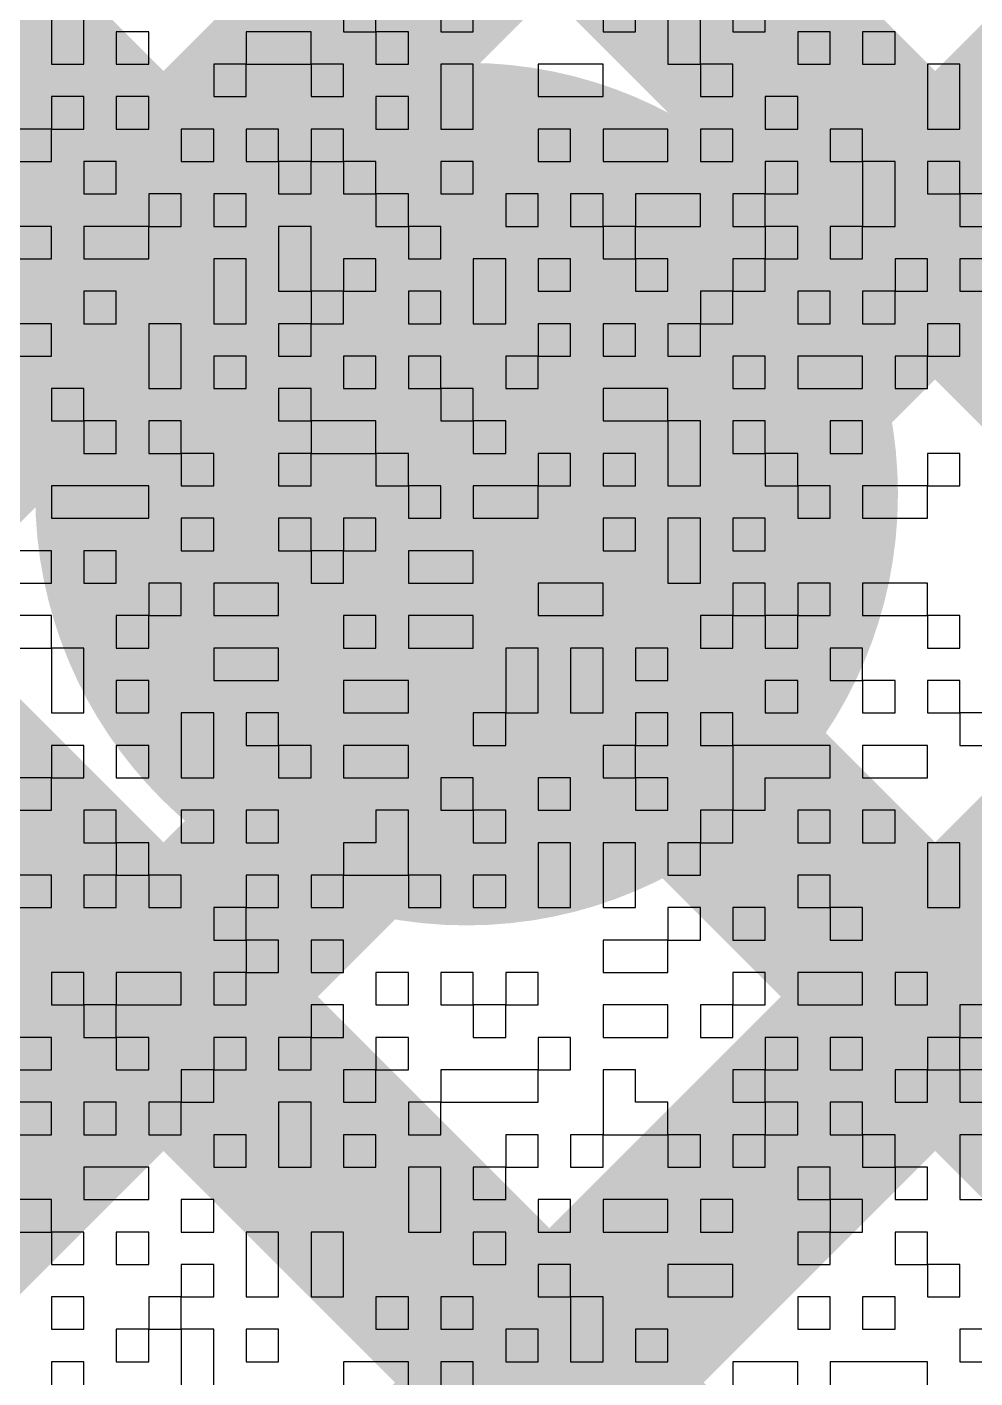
# Model space of a CAD drawing. Header units: millimetres. Extents: x -0.24 to 2.5, y 0 to 2.55.
# Drawn here: x 1.04778 to 1.08252, y 0.22137 to 0.2709 of the extents above; entities that cross this region are included whole.
import ezdxf

# ---------------------------------------------------------------- set-up
doc = ezdxf.new("R2010")
doc.units = ezdxf.units.MM
doc.header["$MEASUREMENT"] = 0
for name, color, linetype in [('BottomLayer', 5, 'Continuous'), ('BottomSolder', 6, 'Continuous'), ('TopLayer', 1, 'Continuous'), ('TopOverlay', 2, 'Continuous'), ('TopSolder', 216, 'Continuous'), ('ViaHoleLayer', 16, 'Continuous')]:
    doc.layers.add(name, color=color, linetype=linetype)

msp = doc.modelspace()

# ---------------------------------------------------------------- hatches: boundary and pattern name
at = {"layer": 'BottomLayer'}
for points in [[(0.829172, 0.50987), (0.834828, 0.515527), (1.162449, 0.187906), (1.156792, 0.182249)], [(0.829172, 0.481586), (0.834828, 0.487243), (1.239242, 0.082829), (1.233586, 0.077172)], [(0.829172, 0.453301), (0.834828, 0.458958), (1.210958, 0.082829), (1.205301, 0.077172)], [(0.871972, 0.077172), (0.866316, 0.082829), (1.150824, 0.367337), (1.156481, 0.36168)], [(0.900257, 0.077172), (0.8946, 0.082829), (1.154172, 0.3424), (1.159828, 0.336743)], [(0.928541, 0.077172), (0.922884, 0.082829), (1.154172, 0.314116), (1.159828, 0.308459)]]:
    msp.add_hatch(color=5, dxfattribs=at).paths.add_polyline_path(points)
h = msp.add_hatch(color=5, dxfattribs=at)
edge = h.paths.add_edge_path()
edge.add_arc((1.063889, 0.253777), 0.011811, 0, 360)
at = {"layer": 'BottomSolder'}
h = msp.add_hatch(color=6, dxfattribs=at)
edge = h.paths.add_edge_path()
edge.add_arc((1.063889, 0.253777), 0.015811, 0, 360)
at = {"layer": 'TopLayer'}
for points in [[(0.892214, 0.097413), (0.886557, 0.10307), (1.383402, 0.599915), (1.389059, 0.594258)], [(0.912257, 0.089172), (0.9066, 0.094829), (1.411686, 0.599915), (1.417343, 0.594258)], [(0.949541, 0.098172), (0.943884, 0.103828), (1.439884, 0.599828), (1.445541, 0.594172)], [(0.96687, 0.372172), (0.972527, 0.377828), (1.246527, 0.103828), (1.24087, 0.098172)], [(0.940346, 0.370411), (0.946003, 0.376068), (1.218243, 0.103828), (1.212586, 0.098172)], [(0.92704, 0.355433), (0.932697, 0.36109), (1.189958, 0.103828), (1.184301, 0.098172)]]:
    msp.add_hatch(color=1, dxfattribs=at).paths.add_polyline_path(points)
h = msp.add_hatch(color=1, dxfattribs=at)
edge = h.paths.add_edge_path()
edge.add_arc((1.063889, 0.253777), 0.011811, 0, 360)
at = {"layer": 'TopSolder'}
h = msp.add_hatch(color=216, dxfattribs=at)
edge = h.paths.add_edge_path()
edge.add_arc((1.063889, 0.253777), 0.015811, 0, 360)
at = {"layer": 'ViaHoleLayer'}
h = msp.add_hatch(color=16, dxfattribs=at)
edge = h.paths.add_edge_path()
edge.add_arc((1.063889, 0.253777), 0.007874, 0, 360)

# ---------------------------------------------------------------- linework, layer by layer
at = {"layer": 'TopOverlay'}
for p, q in [((1.048674, 0.271917), (1.048674, 0.270728)), ((1.049863, 0.270728), (1.049863, 0.271917)), ((1.059377, 0.271917), (1.059377, 0.270728)), ((1.060566, 0.270728), (1.060566, 0.271917)), ((1.062945, 0.271917), (1.062945, 0.270728)), ((1.064134, 0.270728), (1.064134, 0.271917)), ((1.068891, 0.271917), (1.068891, 0.270728)), ((1.070081, 0.270728), (1.070081, 0.271917)), ((1.07127, 0.271917), (1.07127, 0.270728)), ((1.072459, 0.270728), (1.072459, 0.271917)), ((1.073648, 0.271917), (1.073648, 0.270728)), ((1.074838, 0.270728), (1.074838, 0.271917)), ((1.048674, 0.270728), (1.048674, 0.269539)), ((1.049863, 0.269539), (1.049863, 0.270728)), ((1.052242, 0.270728), (1.051052, 0.270728)), ((1.051052, 0.270728), (1.051052, 0.269539)), ((1.052242, 0.269539), (1.052242, 0.270728)), ((1.058188, 0.270728), (1.05581, 0.270728)), ((1.05581, 0.270728), (1.05581, 0.269539)), ((1.058188, 0.269539), (1.058188, 0.270728)), ((1.059377, 0.270728), (1.060566, 0.270728)), ((1.060566, 0.270728), (1.060566, 0.269539)), ((1.061756, 0.270728), (1.060566, 0.270728)), ((1.061756, 0.269539), (1.061756, 0.270728)), ((1.062945, 0.270728), (1.064134, 0.270728)), ((1.068891, 0.270728), (1.070081, 0.270728)), ((1.07127, 0.270728), (1.07127, 0.269539)), ((1.072459, 0.269539), (1.072459, 0.270728)), ((1.073648, 0.270728), (1.074838, 0.270728)), ((1.077216, 0.270728), (1.076027, 0.270728)), ((1.076027, 0.270728), (1.076027, 0.269539)), ((1.077216, 0.269539), (1.077216, 0.270728)), ((1.079595, 0.270728), (1.078405, 0.270728)), ((1.078405, 0.270728), (1.078405, 0.269539)), ((1.079595, 0.269539), (1.079595, 0.270728)), ((1.048674, 0.269539), (1.049863, 0.269539)), ((1.051052, 0.269539), (1.052242, 0.269539)), ((1.05581, 0.269539), (1.05462, 0.269539)), ((1.05462, 0.269539), (1.05462, 0.268349)), ((1.05581, 0.269539), (1.058188, 0.269539)), ((1.05581, 0.268349), (1.05581, 0.269539)), ((1.058188, 0.269539), (1.058188, 0.268349)), ((1.059377, 0.269539), (1.058188, 0.269539)), ((1.059377, 0.268349), (1.059377, 0.269539)), ((1.060566, 0.269539), (1.061756, 0.269539)), ((1.064134, 0.269539), (1.062945, 0.269539)), ((1.062945, 0.269539), (1.062945, 0.268349)), ((1.064134, 0.268349), (1.064134, 0.269539)), ((1.068891, 0.269539), (1.066513, 0.269539)), ((1.066513, 0.269539), (1.066513, 0.268349)), ((1.068891, 0.268349), (1.068891, 0.269539)), ((1.07127, 0.269539), (1.072459, 0.269539)), ((1.072459, 0.269539), (1.072459, 0.268349)), ((1.073648, 0.269539), (1.072459, 0.269539)), ((1.073648, 0.268349), (1.073648, 0.269539)), ((1.076027, 0.269539), (1.077216, 0.269539)), ((1.078405, 0.269539), (1.079595, 0.269539)), ((1.081973, 0.269539), (1.080784, 0.269539)), ((1.080784, 0.269539), (1.080784, 0.268349)), ((1.081973, 0.268349), (1.081973, 0.269539)), ((1.049863, 0.268349), (1.048674, 0.268349)), ((1.048674, 0.268349), (1.048674, 0.26716)), ((1.049863, 0.26716), (1.049863, 0.268349)), ((1.052242, 0.268349), (1.051052, 0.268349)), ((1.051052, 0.268349), (1.051052, 0.26716)), ((1.052242, 0.26716), (1.052242, 0.268349)), ((1.05462, 0.268349), (1.05581, 0.268349)), ((1.058188, 0.268349), (1.059377, 0.268349)), ((1.061756, 0.268349), (1.060566, 0.268349)), ((1.060566, 0.268349), (1.060566, 0.26716)), ((1.061756, 0.26716), (1.061756, 0.268349)), ((1.062945, 0.268349), (1.062945, 0.26716)), ((1.064134, 0.26716), (1.064134, 0.268349)), ((1.066513, 0.268349), (1.068891, 0.268349)), ((1.072459, 0.268349), (1.073648, 0.268349)), ((1.076027, 0.268349), (1.074838, 0.268349)), ((1.074838, 0.268349), (1.074838, 0.26716)), ((1.076027, 0.26716), (1.076027, 0.268349)), ((1.080784, 0.268349), (1.080784, 0.26716)), ((1.081973, 0.26716), (1.081973, 0.268349)), ((1.048674, 0.26716), (1.046296, 0.26716)), ((1.048674, 0.26716), (1.049863, 0.26716)), ((1.048674, 0.265971), (1.048674, 0.26716)), ((1.051052, 0.26716), (1.052242, 0.26716)), ((1.05462, 0.26716), (1.053431, 0.26716)), ((1.053431, 0.26716), (1.053431, 0.265971)), ((1.05462, 0.265971), (1.05462, 0.26716)), ((1.056999, 0.26716), (1.05581, 0.26716)), ((1.05581, 0.26716), (1.05581, 0.265971)), ((1.056999, 0.265971), (1.056999, 0.26716)), ((1.059377, 0.26716), (1.058188, 0.26716)), ((1.058188, 0.26716), (1.058188, 0.265971)), ((1.059377, 0.265971), (1.059377, 0.26716)), ((1.060566, 0.26716), (1.061756, 0.26716)), ((1.062945, 0.26716), (1.064134, 0.26716)), ((1.067702, 0.26716), (1.066513, 0.26716)), ((1.066513, 0.26716), (1.066513, 0.265971)), ((1.067702, 0.265971), (1.067702, 0.26716)), ((1.07127, 0.26716), (1.068891, 0.26716)), ((1.068891, 0.26716), (1.068891, 0.265971)), ((1.07127, 0.265971), (1.07127, 0.26716)), ((1.073648, 0.26716), (1.072459, 0.26716)), ((1.072459, 0.26716), (1.072459, 0.265971)), ((1.073648, 0.265971), (1.073648, 0.26716)), ((1.074838, 0.26716), (1.076027, 0.26716)), ((1.078405, 0.26716), (1.077216, 0.26716)), ((1.077216, 0.26716), (1.077216, 0.265971)), ((1.078405, 0.265971), (1.078405, 0.26716)), ((1.080784, 0.26716), (1.081973, 0.26716)), ((1.046296, 0.265971), (1.048674, 0.265971)), ((1.051052, 0.265971), (1.049863, 0.265971)), ((1.049863, 0.265971), (1.049863, 0.264781)), ((1.051052, 0.264781), (1.051052, 0.265971)), ((1.053431, 0.265971), (1.05462, 0.265971)), ((1.05581, 0.265971), (1.056999, 0.265971)), ((1.056999, 0.265971), (1.056999, 0.264781)), ((1.058188, 0.265971), (1.056999, 0.265971)), ((1.058188, 0.264781), (1.058188, 0.265971)), ((1.058188, 0.265971), (1.059377, 0.265971)), ((1.059377, 0.265971), (1.059377, 0.264781)), ((1.060566, 0.265971), (1.059377, 0.265971)), ((1.060566, 0.264781), (1.060566, 0.265971)), ((1.064134, 0.265971), (1.062945, 0.265971)), ((1.062945, 0.265971), (1.062945, 0.264781)), ((1.064134, 0.264781), (1.064134, 0.265971)), ((1.066513, 0.265971), (1.067702, 0.265971)), ((1.068891, 0.265971), (1.07127, 0.265971)), ((1.072459, 0.265971), (1.073648, 0.265971)), ((1.076027, 0.265971), (1.074838, 0.265971)), ((1.074838, 0.265971), (1.074838, 0.264781)), ((1.076027, 0.264781), (1.076027, 0.265971)), ((1.077216, 0.265971), (1.078405, 0.265971)), ((1.078405, 0.265971), (1.078405, 0.264781)), ((1.079595, 0.265971), (1.078405, 0.265971)), ((1.079595, 0.264781), (1.079595, 0.265971)), ((1.081973, 0.265971), (1.080784, 0.265971)), ((1.080784, 0.265971), (1.080784, 0.264781)), ((1.081973, 0.264781), (1.081973, 0.265971)), ((1.049863, 0.264781), (1.051052, 0.264781)), ((1.053431, 0.264781), (1.052242, 0.264781)), ((1.052242, 0.264781), (1.052242, 0.263592)), ((1.053431, 0.263592), (1.053431, 0.264781)), ((1.05581, 0.264781), (1.05462, 0.264781)), ((1.05462, 0.264781), (1.05462, 0.263592)), ((1.05581, 0.263592), (1.05581, 0.264781)), ((1.056999, 0.264781), (1.058188, 0.264781)), ((1.059377, 0.264781), (1.060566, 0.264781)), ((1.060566, 0.264781), (1.060566, 0.263592)), ((1.061756, 0.264781), (1.060566, 0.264781)), ((1.061756, 0.263592), (1.061756, 0.264781)), ((1.062945, 0.264781), (1.064134, 0.264781)), ((1.066513, 0.264781), (1.065324, 0.264781)), ((1.065324, 0.264781), (1.065324, 0.263592)), ((1.066513, 0.263592), (1.066513, 0.264781)), ((1.068891, 0.264781), (1.067702, 0.264781)), ((1.067702, 0.264781), (1.067702, 0.263592)), ((1.068891, 0.263592), (1.068891, 0.264781)), ((1.072459, 0.264781), (1.070081, 0.264781)), ((1.070081, 0.264781), (1.070081, 0.263592)), ((1.072459, 0.263592), (1.072459, 0.264781)), ((1.074838, 0.264781), (1.073648, 0.264781)), ((1.073648, 0.264781), (1.073648, 0.263592)), ((1.074838, 0.264781), (1.076027, 0.264781)), ((1.074838, 0.263592), (1.074838, 0.264781)), ((1.078405, 0.264781), (1.078405, 0.263592)), ((1.079595, 0.263592), (1.079595, 0.264781)), ((1.080784, 0.264781), (1.081973, 0.264781)), ((1.081973, 0.264781), (1.081973, 0.263592)), ((1.083162, 0.264781), (1.081973, 0.264781)), ((1.048674, 0.263592), (1.047485, 0.263592)), ((1.048674, 0.262403), (1.048674, 0.263592)), ((1.052242, 0.263592), (1.049863, 0.263592)), ((1.049863, 0.263592), (1.049863, 0.262403)), ((1.052242, 0.263592), (1.053431, 0.263592)), ((1.052242, 0.262403), (1.052242, 0.263592)), ((1.05462, 0.263592), (1.05581, 0.263592)), ((1.058188, 0.263592), (1.056999, 0.263592)), ((1.056999, 0.263592), (1.056999, 0.262403)), ((1.058188, 0.262403), (1.058188, 0.263592)), ((1.060566, 0.263592), (1.061756, 0.263592)), ((1.061756, 0.263592), (1.061756, 0.262403)), ((1.062945, 0.263592), (1.061756, 0.263592)), ((1.062945, 0.262403), (1.062945, 0.263592)), ((1.065324, 0.263592), (1.066513, 0.263592)), ((1.067702, 0.263592), (1.068891, 0.263592)), ((1.068891, 0.263592), (1.068891, 0.262403)), ((1.070081, 0.263592), (1.068891, 0.263592)), ((1.070081, 0.263592), (1.072459, 0.263592)), ((1.070081, 0.262403), (1.070081, 0.263592)), ((1.073648, 0.263592), (1.074838, 0.263592)), ((1.074838, 0.263592), (1.074838, 0.262403)), ((1.076027, 0.263592), (1.074838, 0.263592)), ((1.076027, 0.262403), (1.076027, 0.263592)), ((1.078405, 0.263592), (1.077216, 0.263592)), ((1.077216, 0.263592), (1.077216, 0.262403)), ((1.078405, 0.263592), (1.079595, 0.263592)), ((1.078405, 0.262403), (1.078405, 0.263592)), ((1.081973, 0.263592), (1.083162, 0.263592)), ((1.047485, 0.262403), (1.048674, 0.262403)), ((1.049863, 0.262403), (1.052242, 0.262403)), ((1.05581, 0.262403), (1.05462, 0.262403)), ((1.05462, 0.262403), (1.05462, 0.261214)), ((1.05581, 0.261214), (1.05581, 0.262403)), ((1.056999, 0.262403), (1.056999, 0.261214)), ((1.058188, 0.261214), (1.058188, 0.262403)), ((1.060566, 0.262403), (1.059377, 0.262403)), ((1.059377, 0.262403), (1.059377, 0.261214)), ((1.060566, 0.261214), (1.060566, 0.262403)), ((1.061756, 0.262403), (1.062945, 0.262403)), ((1.065324, 0.262403), (1.064134, 0.262403)), ((1.064134, 0.262403), (1.064134, 0.261214)), ((1.065324, 0.261214), (1.065324, 0.262403)), ((1.067702, 0.262403), (1.066513, 0.262403)), ((1.066513, 0.262403), (1.066513, 0.261214)), ((1.067702, 0.261214), (1.067702, 0.262403)), ((1.068891, 0.262403), (1.070081, 0.262403)), ((1.070081, 0.262403), (1.070081, 0.261214)), ((1.07127, 0.262403), (1.070081, 0.262403)), ((1.07127, 0.261214), (1.07127, 0.262403)), ((1.074838, 0.262403), (1.073648, 0.262403)), ((1.073648, 0.262403), (1.073648, 0.261214)), ((1.074838, 0.262403), (1.076027, 0.262403)), ((1.074838, 0.261214), (1.074838, 0.262403)), ((1.077216, 0.262403), (1.078405, 0.262403)), ((1.080784, 0.262403), (1.079595, 0.262403)), ((1.079595, 0.262403), (1.079595, 0.261214)), ((1.080784, 0.261214), (1.080784, 0.262403)), ((1.083162, 0.262403), (1.081973, 0.262403)), ((1.081973, 0.262403), (1.081973, 0.261214)), ((1.051052, 0.261214), (1.049863, 0.261214)), ((1.049863, 0.261214), (1.049863, 0.260024)), ((1.051052, 0.260024), (1.051052, 0.261214)), ((1.05462, 0.261214), (1.05462, 0.260024)), ((1.05581, 0.260024), (1.05581, 0.261214)), ((1.056999, 0.261214), (1.058188, 0.261214)), ((1.058188, 0.261214), (1.058188, 0.260024)), ((1.059377, 0.261214), (1.058188, 0.261214)), ((1.059377, 0.261214), (1.060566, 0.261214)), ((1.059377, 0.260024), (1.059377, 0.261214)), ((1.062945, 0.261214), (1.061756, 0.261214)), ((1.061756, 0.261214), (1.061756, 0.260024)), ((1.062945, 0.260024), (1.062945, 0.261214)), ((1.064134, 0.261214), (1.064134, 0.260024)), ((1.065324, 0.260024), (1.065324, 0.261214)), ((1.066513, 0.261214), (1.067702, 0.261214)), ((1.070081, 0.261214), (1.07127, 0.261214)), ((1.073648, 0.261214), (1.072459, 0.261214)), ((1.072459, 0.261214), (1.072459, 0.260024)), ((1.073648, 0.261214), (1.074838, 0.261214)), ((1.073648, 0.260024), (1.073648, 0.261214)), ((1.077216, 0.261214), (1.076027, 0.261214)), ((1.076027, 0.261214), (1.076027, 0.260024)), ((1.077216, 0.260024), (1.077216, 0.261214)), ((1.079595, 0.261214), (1.078405, 0.261214)), ((1.078405, 0.261214), (1.078405, 0.260024)), ((1.079595, 0.261214), (1.080784, 0.261214)), ((1.079595, 0.260024), (1.079595, 0.261214)), ((1.081973, 0.261214), (1.083162, 0.261214)), ((1.048674, 0.260024), (1.047485, 0.260024)), ((1.048674, 0.258835), (1.048674, 0.260024)), ((1.049863, 0.260024), (1.051052, 0.260024)), ((1.053431, 0.260024), (1.052242, 0.260024)), ((1.052242, 0.260024), (1.052242, 0.258835)), ((1.053431, 0.258835), (1.053431, 0.260024)), ((1.05462, 0.260024), (1.05581, 0.260024)), ((1.058188, 0.260024), (1.056999, 0.260024)), ((1.056999, 0.260024), (1.056999, 0.258835)), ((1.058188, 0.260024), (1.059377, 0.260024)), ((1.058188, 0.258835), (1.058188, 0.260024)), ((1.061756, 0.260024), (1.062945, 0.260024)), ((1.064134, 0.260024), (1.065324, 0.260024)), ((1.067702, 0.260024), (1.066513, 0.260024)), ((1.066513, 0.260024), (1.066513, 0.258835)), ((1.067702, 0.258835), (1.067702, 0.260024)), ((1.070081, 0.260024), (1.068891, 0.260024)), ((1.068891, 0.260024), (1.068891, 0.258835)), ((1.070081, 0.258835), (1.070081, 0.260024)), ((1.072459, 0.260024), (1.07127, 0.260024)), ((1.07127, 0.260024), (1.07127, 0.258835)), ((1.072459, 0.260024), (1.073648, 0.260024)), ((1.072459, 0.258835), (1.072459, 0.260024)), ((1.076027, 0.260024), (1.077216, 0.260024)), ((1.078405, 0.260024), (1.079595, 0.260024)), ((1.081973, 0.260024), (1.080784, 0.260024)), ((1.080784, 0.260024), (1.080784, 0.258835)), ((1.081973, 0.258835), (1.081973, 0.260024)), ((1.047485, 0.258835), (1.048674, 0.258835)), ((1.052242, 0.258835), (1.052242, 0.257646)), ((1.053431, 0.257646), (1.053431, 0.258835)), ((1.05581, 0.258835), (1.05462, 0.258835)), ((1.05462, 0.258835), (1.05462, 0.257646)), ((1.05581, 0.257646), (1.05581, 0.258835)), ((1.056999, 0.258835), (1.058188, 0.258835)), ((1.060566, 0.258835), (1.059377, 0.258835)), ((1.059377, 0.258835), (1.059377, 0.257646)), ((1.060566, 0.257646), (1.060566, 0.258835)), ((1.062945, 0.258835), (1.061756, 0.258835)), ((1.061756, 0.258835), (1.061756, 0.257646)), ((1.062945, 0.257646), (1.062945, 0.258835)), ((1.066513, 0.258835), (1.065324, 0.258835)), ((1.065324, 0.258835), (1.065324, 0.257646)), ((1.066513, 0.258835), (1.067702, 0.258835)), ((1.066513, 0.257646), (1.066513, 0.258835)), ((1.068891, 0.258835), (1.070081, 0.258835)), ((1.07127, 0.258835), (1.072459, 0.258835)), ((1.074838, 0.258835), (1.073648, 0.258835)), ((1.073648, 0.258835), (1.073648, 0.257646)), ((1.074838, 0.257646), (1.074838, 0.258835)), ((1.078405, 0.258835), (1.076027, 0.258835)), ((1.076027, 0.258835), (1.076027, 0.257646)), ((1.078405, 0.257646), (1.078405, 0.258835)), ((1.080784, 0.258835), (1.079595, 0.258835)), ((1.079595, 0.258835), (1.079595, 0.257646)), ((1.080784, 0.258835), (1.081973, 0.258835)), ((1.080784, 0.257646), (1.080784, 0.258835)), ((1.049863, 0.257646), (1.048674, 0.257646)), ((1.048674, 0.257646), (1.048674, 0.256457)), ((1.049863, 0.256457), (1.049863, 0.257646)), ((1.052242, 0.257646), (1.053431, 0.257646)), ((1.05462, 0.257646), (1.05581, 0.257646)), ((1.058188, 0.257646), (1.056999, 0.257646)), ((1.056999, 0.257646), (1.056999, 0.256457)), ((1.058188, 0.256457), (1.058188, 0.257646)), ((1.059377, 0.257646), (1.060566, 0.257646)), ((1.061756, 0.257646), (1.062945, 0.257646)), ((1.062945, 0.257646), (1.062945, 0.256457)), ((1.064134, 0.257646), (1.062945, 0.257646)), ((1.064134, 0.256457), (1.064134, 0.257646)), ((1.065324, 0.257646), (1.066513, 0.257646)), ((1.07127, 0.257646), (1.068891, 0.257646)), ((1.068891, 0.257646), (1.068891, 0.256457)), ((1.07127, 0.256457), (1.07127, 0.257646)), ((1.073648, 0.257646), (1.074838, 0.257646)), ((1.076027, 0.257646), (1.078405, 0.257646)), ((1.079595, 0.257646), (1.080784, 0.257646)), ((1.048674, 0.256457), (1.049863, 0.256457)), ((1.049863, 0.256457), (1.049863, 0.255267)), ((1.051052, 0.256457), (1.049863, 0.256457)), ((1.051052, 0.255267), (1.051052, 0.256457)), ((1.053431, 0.256457), (1.052242, 0.256457)), ((1.052242, 0.256457), (1.052242, 0.255267)), ((1.053431, 0.255267), (1.053431, 0.256457)), ((1.056999, 0.256457), (1.058188, 0.256457)), ((1.058188, 0.256457), (1.058188, 0.255267)), ((1.060566, 0.256457), (1.058188, 0.256457)), ((1.060566, 0.255267), (1.060566, 0.256457)), ((1.062945, 0.256457), (1.064134, 0.256457)), ((1.064134, 0.256457), (1.064134, 0.255267)), ((1.065324, 0.256457), (1.064134, 0.256457)), ((1.065324, 0.255267), (1.065324, 0.256457)), ((1.068891, 0.256457), (1.07127, 0.256457)), ((1.07127, 0.256457), (1.07127, 0.255267)), ((1.072459, 0.256457), (1.07127, 0.256457)), ((1.072459, 0.255267), (1.072459, 0.256457)), ((1.074838, 0.256457), (1.073648, 0.256457)), ((1.073648, 0.256457), (1.073648, 0.255267)), ((1.074838, 0.255267), (1.074838, 0.256457)), ((1.078405, 0.256457), (1.077216, 0.256457)), ((1.077216, 0.256457), (1.077216, 0.255267)), ((1.078405, 0.255267), (1.078405, 0.256457)), ((1.049863, 0.255267), (1.051052, 0.255267)), ((1.052242, 0.255267), (1.053431, 0.255267)), ((1.053431, 0.255267), (1.053431, 0.254078)), ((1.05462, 0.255267), (1.053431, 0.255267)), ((1.05462, 0.254078), (1.05462, 0.255267)), ((1.058188, 0.255267), (1.056999, 0.255267)), ((1.056999, 0.255267), (1.056999, 0.254078)), ((1.058188, 0.254078), (1.058188, 0.255267)), ((1.058188, 0.255267), (1.060566, 0.255267)), ((1.060566, 0.255267), (1.060566, 0.254078)), ((1.061756, 0.255267), (1.060566, 0.255267)), ((1.061756, 0.254078), (1.061756, 0.255267)), ((1.064134, 0.255267), (1.065324, 0.255267)), ((1.067702, 0.255267), (1.066513, 0.255267)), ((1.066513, 0.255267), (1.066513, 0.254078)), ((1.067702, 0.254078), (1.067702, 0.255267)), ((1.070081, 0.255267), (1.068891, 0.255267)), ((1.068891, 0.255267), (1.068891, 0.254078)), ((1.070081, 0.254078), (1.070081, 0.255267)), ((1.07127, 0.255267), (1.07127, 0.254078)), ((1.072459, 0.254078), (1.072459, 0.255267)), ((1.073648, 0.255267), (1.074838, 0.255267)), ((1.074838, 0.255267), (1.074838, 0.254078)), ((1.076027, 0.255267), (1.074838, 0.255267)), ((1.076027, 0.254078), (1.076027, 0.255267)), ((1.077216, 0.255267), (1.078405, 0.255267)), ((1.081973, 0.255267), (1.080784, 0.255267)), ((1.080784, 0.255267), (1.080784, 0.254078)), ((1.081973, 0.254078), (1.081973, 0.255267)), ((1.052242, 0.254078), (1.048674, 0.254078)), ((1.048674, 0.254078), (1.048674, 0.252889)), ((1.052242, 0.252889), (1.052242, 0.254078)), ((1.053431, 0.254078), (1.05462, 0.254078)), ((1.056999, 0.254078), (1.058188, 0.254078)), ((1.060566, 0.254078), (1.061756, 0.254078)), ((1.061756, 0.254078), (1.061756, 0.252889)), ((1.062945, 0.254078), (1.061756, 0.254078)), ((1.062945, 0.252889), (1.062945, 0.254078)), ((1.066513, 0.254078), (1.064134, 0.254078)), ((1.064134, 0.254078), (1.064134, 0.252889)), ((1.066513, 0.254078), (1.067702, 0.254078)), ((1.066513, 0.252889), (1.066513, 0.254078)), ((1.068891, 0.254078), (1.070081, 0.254078)), ((1.07127, 0.254078), (1.072459, 0.254078)), ((1.074838, 0.254078), (1.076027, 0.254078)), ((1.076027, 0.254078), (1.076027, 0.252889)), ((1.077216, 0.254078), (1.076027, 0.254078)), ((1.077216, 0.252889), (1.077216, 0.254078)), ((1.080784, 0.254078), (1.078405, 0.254078)), ((1.078405, 0.254078), (1.078405, 0.252889)), ((1.080784, 0.254078), (1.081973, 0.254078)), ((1.080784, 0.252889), (1.080784, 0.254078)), ((1.048674, 0.252889), (1.052242, 0.252889)), ((1.05462, 0.252889), (1.053431, 0.252889)), ((1.053431, 0.252889), (1.053431, 0.2517)), ((1.05462, 0.2517), (1.05462, 0.252889)), ((1.058188, 0.252889), (1.056999, 0.252889)), ((1.056999, 0.252889), (1.056999, 0.2517)), ((1.058188, 0.2517), (1.058188, 0.252889)), ((1.060566, 0.252889), (1.059377, 0.252889)), ((1.059377, 0.252889), (1.059377, 0.2517)), ((1.060566, 0.2517), (1.060566, 0.252889)), ((1.061756, 0.252889), (1.062945, 0.252889)), ((1.064134, 0.252889), (1.066513, 0.252889)), ((1.070081, 0.252889), (1.068891, 0.252889)), ((1.068891, 0.252889), (1.068891, 0.2517)), ((1.070081, 0.2517), (1.070081, 0.252889)), ((1.072459, 0.252889), (1.07127, 0.252889)), ((1.07127, 0.252889), (1.07127, 0.2517)), ((1.072459, 0.2517), (1.072459, 0.252889)), ((1.074838, 0.252889), (1.073648, 0.252889)), ((1.073648, 0.252889), (1.073648, 0.2517)), ((1.074838, 0.2517), (1.074838, 0.252889)), ((1.076027, 0.252889), (1.077216, 0.252889)), ((1.078405, 0.252889), (1.080784, 0.252889)), ((1.048674, 0.2517), (1.047485, 0.2517)), ((1.048674, 0.25051), (1.048674, 0.2517)), ((1.051052, 0.2517), (1.049863, 0.2517)), ((1.049863, 0.2517), (1.049863, 0.25051)), ((1.051052, 0.25051), (1.051052, 0.2517)), ((1.053431, 0.2517), (1.05462, 0.2517)), ((1.056999, 0.2517), (1.058188, 0.2517)), ((1.058188, 0.2517), (1.058188, 0.25051)), ((1.059377, 0.2517), (1.058188, 0.2517)), ((1.059377, 0.2517), (1.060566, 0.2517)), ((1.059377, 0.25051), (1.059377, 0.2517)), ((1.064134, 0.2517), (1.061756, 0.2517)), ((1.061756, 0.2517), (1.061756, 0.25051)), ((1.064134, 0.25051), (1.064134, 0.2517)), ((1.068891, 0.2517), (1.070081, 0.2517)), ((1.07127, 0.2517), (1.07127, 0.25051)), ((1.072459, 0.25051), (1.072459, 0.2517)), ((1.073648, 0.2517), (1.074838, 0.2517)), ((1.047485, 0.25051), (1.048674, 0.25051)), ((1.049863, 0.25051), (1.051052, 0.25051)), ((1.053431, 0.25051), (1.052242, 0.25051)), ((1.052242, 0.25051), (1.052242, 0.249321)), ((1.053431, 0.249321), (1.053431, 0.25051)), ((1.056999, 0.25051), (1.05462, 0.25051)), ((1.05462, 0.25051), (1.05462, 0.249321)), ((1.056999, 0.249321), (1.056999, 0.25051)), ((1.058188, 0.25051), (1.059377, 0.25051)), ((1.061756, 0.25051), (1.064134, 0.25051)), ((1.068891, 0.25051), (1.066513, 0.25051)), ((1.066513, 0.25051), (1.066513, 0.249321)), ((1.068891, 0.249321), (1.068891, 0.25051)), ((1.07127, 0.25051), (1.072459, 0.25051)), ((1.074838, 0.25051), (1.073648, 0.25051)), ((1.073648, 0.25051), (1.073648, 0.249321)), ((1.074838, 0.249321), (1.074838, 0.25051)), ((1.077216, 0.25051), (1.076027, 0.25051)), ((1.076027, 0.25051), (1.076027, 0.249321)), ((1.077216, 0.249321), (1.077216, 0.25051)), ((1.080784, 0.25051), (1.078405, 0.25051)), ((1.078405, 0.25051), (1.078405, 0.249321)), ((1.080784, 0.249321), (1.080784, 0.25051)), ((1.048674, 0.249321), (1.047485, 0.249321)), ((1.048674, 0.248132), (1.048674, 0.249321)), ((1.052242, 0.249321), (1.051052, 0.249321)), ((1.051052, 0.249321), (1.051052, 0.248132)), ((1.052242, 0.249321), (1.053431, 0.249321)), ((1.052242, 0.248132), (1.052242, 0.249321)), ((1.05462, 0.249321), (1.056999, 0.249321)), ((1.060566, 0.249321), (1.059377, 0.249321)), ((1.059377, 0.249321), (1.059377, 0.248132)), ((1.060566, 0.248132), (1.060566, 0.249321)), ((1.064134, 0.249321), (1.061756, 0.249321)), ((1.061756, 0.249321), (1.061756, 0.248132)), ((1.064134, 0.248132), (1.064134, 0.249321)), ((1.066513, 0.249321), (1.068891, 0.249321)), ((1.073648, 0.249321), (1.072459, 0.249321)), ((1.072459, 0.249321), (1.072459, 0.248132)), ((1.073648, 0.249321), (1.074838, 0.249321)), ((1.073648, 0.248132), (1.073648, 0.249321)), ((1.074838, 0.249321), (1.074838, 0.248132)), ((1.076027, 0.249321), (1.074838, 0.249321)), ((1.076027, 0.249321), (1.077216, 0.249321)), ((1.076027, 0.248132), (1.076027, 0.249321)), ((1.078405, 0.249321), (1.080784, 0.249321)), ((1.080784, 0.249321), (1.080784, 0.248132)), ((1.081973, 0.249321), (1.080784, 0.249321)), ((1.081973, 0.248132), (1.081973, 0.249321)), ((1.047485, 0.248132), (1.048674, 0.248132)), ((1.048674, 0.248132), (1.048674, 0.246943)), ((1.049863, 0.248132), (1.048674, 0.248132)), ((1.049863, 0.246943), (1.049863, 0.248132)), ((1.051052, 0.248132), (1.052242, 0.248132)), ((1.056999, 0.248132), (1.05462, 0.248132)), ((1.05462, 0.248132), (1.05462, 0.246943)), ((1.056999, 0.246943), (1.056999, 0.248132)), ((1.059377, 0.248132), (1.060566, 0.248132)), ((1.061756, 0.248132), (1.064134, 0.248132)), ((1.066513, 0.248132), (1.065324, 0.248132)), ((1.065324, 0.248132), (1.065324, 0.246943)), ((1.066513, 0.246943), (1.066513, 0.248132)), ((1.068891, 0.248132), (1.067702, 0.248132)), ((1.067702, 0.248132), (1.067702, 0.246943)), ((1.068891, 0.246943), (1.068891, 0.248132)), ((1.07127, 0.248132), (1.070081, 0.248132)), ((1.070081, 0.248132), (1.070081, 0.246943)), ((1.07127, 0.246943), (1.07127, 0.248132)), ((1.072459, 0.248132), (1.073648, 0.248132)), ((1.074838, 0.248132), (1.076027, 0.248132)), ((1.078405, 0.248132), (1.077216, 0.248132)), ((1.077216, 0.248132), (1.077216, 0.246943)), ((1.078405, 0.246943), (1.078405, 0.248132)), ((1.080784, 0.248132), (1.081973, 0.248132)), ((1.048674, 0.246943), (1.048674, 0.245753)), ((1.049863, 0.245753), (1.049863, 0.246943)), ((1.052242, 0.246943), (1.051052, 0.246943)), ((1.051052, 0.246943), (1.051052, 0.245753)), ((1.052242, 0.245753), (1.052242, 0.246943)), ((1.05462, 0.246943), (1.056999, 0.246943)), ((1.061756, 0.246943), (1.059377, 0.246943)), ((1.059377, 0.246943), (1.059377, 0.245753)), ((1.061756, 0.245753), (1.061756, 0.246943)), ((1.065324, 0.246943), (1.065324, 0.245753)), ((1.066513, 0.245753), (1.066513, 0.246943)), ((1.067702, 0.246943), (1.067702, 0.245753)), ((1.068891, 0.245753), (1.068891, 0.246943)), ((1.070081, 0.246943), (1.07127, 0.246943)), ((1.076027, 0.246943), (1.074838, 0.246943)), ((1.074838, 0.246943), (1.074838, 0.245753)), ((1.076027, 0.245753), (1.076027, 0.246943)), ((1.077216, 0.246943), (1.078405, 0.246943)), ((1.078405, 0.246943), (1.078405, 0.245753)), ((1.079595, 0.246943), (1.078405, 0.246943)), ((1.079595, 0.245753), (1.079595, 0.246943)), ((1.081973, 0.246943), (1.080784, 0.246943)), ((1.080784, 0.246943), (1.080784, 0.245753)), ((1.081973, 0.245753), (1.081973, 0.246943)), ((1.048674, 0.245753), (1.049863, 0.245753)), ((1.051052, 0.245753), (1.052242, 0.245753)), ((1.05462, 0.245753), (1.053431, 0.245753)), ((1.053431, 0.245753), (1.053431, 0.244564)), ((1.05462, 0.244564), (1.05462, 0.245753)), ((1.056999, 0.245753), (1.05581, 0.245753)), ((1.05581, 0.245753), (1.05581, 0.244564)), ((1.056999, 0.244564), (1.056999, 0.245753)), ((1.059377, 0.245753), (1.061756, 0.245753)), ((1.065324, 0.245753), (1.064134, 0.245753)), ((1.064134, 0.245753), (1.064134, 0.244564)), ((1.065324, 0.245753), (1.066513, 0.245753)), ((1.065324, 0.244564), (1.065324, 0.245753)), ((1.067702, 0.245753), (1.068891, 0.245753)), ((1.07127, 0.245753), (1.070081, 0.245753)), ((1.070081, 0.245753), (1.070081, 0.244564)), ((1.07127, 0.244564), (1.07127, 0.245753)), ((1.073648, 0.245753), (1.072459, 0.245753)), ((1.072459, 0.245753), (1.072459, 0.244564)), ((1.073648, 0.244564), (1.073648, 0.245753)), ((1.074838, 0.245753), (1.076027, 0.245753)), ((1.078405, 0.245753), (1.079595, 0.245753)), ((1.080784, 0.245753), (1.081973, 0.245753)), ((1.081973, 0.245753), (1.081973, 0.244564)), ((1.083162, 0.245753), (1.081973, 0.245753)), ((1.049863, 0.244564), (1.048674, 0.244564)), ((1.048674, 0.244564), (1.048674, 0.243375)), ((1.049863, 0.243375), (1.049863, 0.244564)), ((1.052242, 0.244564), (1.051052, 0.244564)), ((1.051052, 0.244564), (1.051052, 0.243375)), ((1.052242, 0.243375), (1.052242, 0.244564)), ((1.053431, 0.244564), (1.053431, 0.243375)), ((1.05462, 0.243375), (1.05462, 0.244564)), ((1.05581, 0.244564), (1.056999, 0.244564)), ((1.056999, 0.244564), (1.056999, 0.243375)), ((1.058188, 0.244564), (1.056999, 0.244564)), ((1.058188, 0.243375), (1.058188, 0.244564)), ((1.061756, 0.244564), (1.059377, 0.244564)), ((1.059377, 0.244564), (1.059377, 0.243375)), ((1.061756, 0.243375), (1.061756, 0.244564)), ((1.064134, 0.244564), (1.065324, 0.244564)), ((1.070081, 0.244564), (1.068891, 0.244564)), ((1.068891, 0.244564), (1.068891, 0.243375)), ((1.070081, 0.244564), (1.07127, 0.244564)), ((1.070081, 0.243375), (1.070081, 0.244564)), ((1.072459, 0.244564), (1.073648, 0.244564)), ((1.073648, 0.244564), (1.073648, 0.243375)), ((1.077216, 0.244564), (1.073648, 0.244564)), ((1.077216, 0.243375), (1.077216, 0.244564)), ((1.080784, 0.244564), (1.078405, 0.244564)), ((1.078405, 0.244564), (1.078405, 0.243375)), ((1.080784, 0.243375), (1.080784, 0.244564)), ((1.081973, 0.244564), (1.083162, 0.244564)), ((1.048674, 0.243375), (1.047485, 0.243375)), ((1.048674, 0.243375), (1.049863, 0.243375)), ((1.048674, 0.242186), (1.048674, 0.243375)), ((1.051052, 0.243375), (1.052242, 0.243375)), ((1.053431, 0.243375), (1.05462, 0.243375)), ((1.056999, 0.243375), (1.058188, 0.243375)), ((1.059377, 0.243375), (1.061756, 0.243375)), ((1.064134, 0.243375), (1.062945, 0.243375)), ((1.062945, 0.243375), (1.062945, 0.242186)), ((1.064134, 0.242186), (1.064134, 0.243375)), ((1.067702, 0.243375), (1.066513, 0.243375)), ((1.066513, 0.243375), (1.066513, 0.242186)), ((1.067702, 0.242186), (1.067702, 0.243375)), ((1.068891, 0.243375), (1.070081, 0.243375)), ((1.070081, 0.243375), (1.070081, 0.242186)), ((1.07127, 0.243375), (1.070081, 0.243375)), ((1.07127, 0.242186), (1.07127, 0.243375)), ((1.073648, 0.243375), (1.073648, 0.242186)), ((1.074838, 0.242186), (1.074838, 0.243375)), ((1.074838, 0.243375), (1.077216, 0.243375)), ((1.078405, 0.243375), (1.080784, 0.243375)), ((1.047485, 0.242186), (1.048674, 0.242186)), ((1.051052, 0.242186), (1.049863, 0.242186)), ((1.049863, 0.242186), (1.049863, 0.240996)), ((1.051052, 0.240996), (1.051052, 0.242186)), ((1.05462, 0.242186), (1.053431, 0.242186)), ((1.053431, 0.242186), (1.053431, 0.240996)), ((1.05462, 0.240996), (1.05462, 0.242186)), ((1.056999, 0.242186), (1.05581, 0.242186)), ((1.05581, 0.242186), (1.05581, 0.240996)), ((1.056999, 0.240996), (1.056999, 0.242186)), ((1.061756, 0.242186), (1.060566, 0.242186)), ((1.060566, 0.242186), (1.060566, 0.240996)), ((1.061756, 0.240996), (1.061756, 0.242186)), ((1.062945, 0.242186), (1.064134, 0.242186)), ((1.064134, 0.242186), (1.064134, 0.240996)), ((1.065324, 0.242186), (1.064134, 0.242186)), ((1.065324, 0.240996), (1.065324, 0.242186)), ((1.066513, 0.242186), (1.067702, 0.242186)), ((1.070081, 0.242186), (1.07127, 0.242186)), ((1.073648, 0.242186), (1.072459, 0.242186)), ((1.072459, 0.242186), (1.072459, 0.240996)), ((1.073648, 0.242186), (1.074838, 0.242186)), ((1.073648, 0.240996), (1.073648, 0.242186)), ((1.077216, 0.242186), (1.076027, 0.242186)), ((1.076027, 0.242186), (1.076027, 0.240996)), ((1.077216, 0.240996), (1.077216, 0.242186)), ((1.079595, 0.242186), (1.078405, 0.242186)), ((1.078405, 0.242186), (1.078405, 0.240996)), ((1.079595, 0.240996), (1.079595, 0.242186)), ((1.049863, 0.240996), (1.051052, 0.240996)), ((1.051052, 0.240996), (1.051052, 0.239807)), ((1.052242, 0.240996), (1.051052, 0.240996)), ((1.052242, 0.239807), (1.052242, 0.240996)), ((1.053431, 0.240996), (1.05462, 0.240996)), ((1.05581, 0.240996), (1.056999, 0.240996)), ((1.060566, 0.240996), (1.059377, 0.240996)), ((1.059377, 0.240996), (1.059377, 0.239807)), ((1.061756, 0.239807), (1.061756, 0.240996)), ((1.064134, 0.240996), (1.065324, 0.240996)), ((1.067702, 0.240996), (1.066513, 0.240996)), ((1.066513, 0.240996), (1.066513, 0.239807)), ((1.067702, 0.239807), (1.067702, 0.240996)), ((1.070081, 0.240996), (1.068891, 0.240996)), ((1.068891, 0.240996), (1.068891, 0.239807)), ((1.070081, 0.239807), (1.070081, 0.240996)), ((1.072459, 0.240996), (1.07127, 0.240996)), ((1.07127, 0.240996), (1.07127, 0.239807)), ((1.072459, 0.240996), (1.073648, 0.240996)), ((1.072459, 0.239807), (1.072459, 0.240996)), ((1.076027, 0.240996), (1.077216, 0.240996)), ((1.078405, 0.240996), (1.079595, 0.240996)), ((1.081973, 0.240996), (1.080784, 0.240996)), ((1.080784, 0.240996), (1.080784, 0.239807)), ((1.081973, 0.239807), (1.081973, 0.240996)), ((1.048674, 0.239807), (1.046296, 0.239807)), ((1.048674, 0.238618), (1.048674, 0.239807)), ((1.051052, 0.239807), (1.049863, 0.239807)), ((1.049863, 0.239807), (1.049863, 0.238618)), ((1.051052, 0.239807), (1.052242, 0.239807)), ((1.051052, 0.238618), (1.051052, 0.239807)), ((1.052242, 0.239807), (1.052242, 0.238618)), ((1.053431, 0.239807), (1.052242, 0.239807)), ((1.053431, 0.238618), (1.053431, 0.239807)), ((1.056999, 0.239807), (1.05581, 0.239807)), ((1.05581, 0.239807), (1.05581, 0.238618)), ((1.056999, 0.238618), (1.056999, 0.239807)), ((1.059377, 0.239807), (1.058188, 0.239807)), ((1.058188, 0.239807), (1.058188, 0.238618)), ((1.059377, 0.239807), (1.061756, 0.239807)), ((1.059377, 0.238618), (1.059377, 0.239807)), ((1.061756, 0.239807), (1.061756, 0.238618)), ((1.062945, 0.239807), (1.061756, 0.239807)), ((1.062945, 0.238618), (1.062945, 0.239807)), ((1.065324, 0.239807), (1.064134, 0.239807)), ((1.064134, 0.239807), (1.064134, 0.238618)), ((1.065324, 0.238618), (1.065324, 0.239807)), ((1.066513, 0.239807), (1.066513, 0.238618)), ((1.067702, 0.238618), (1.067702, 0.239807)), ((1.068891, 0.239807), (1.068891, 0.238618)), ((1.070081, 0.238618), (1.070081, 0.239807)), ((1.07127, 0.239807), (1.072459, 0.239807)), ((1.077216, 0.239807), (1.076027, 0.239807)), ((1.076027, 0.239807), (1.076027, 0.238618)), ((1.077216, 0.238618), (1.077216, 0.239807)), ((1.080784, 0.239807), (1.080784, 0.238618)), ((1.081973, 0.238618), (1.081973, 0.239807)), ((1.046296, 0.238618), (1.048674, 0.238618)), ((1.049863, 0.238618), (1.051052, 0.238618)), ((1.052242, 0.238618), (1.053431, 0.238618)), ((1.05581, 0.238618), (1.05462, 0.238618)), ((1.05462, 0.238618), (1.05462, 0.237429)), ((1.05581, 0.238618), (1.056999, 0.238618)), ((1.05581, 0.237429), (1.05581, 0.238618)), ((1.058188, 0.238618), (1.059377, 0.238618)), ((1.061756, 0.238618), (1.062945, 0.238618)), ((1.064134, 0.238618), (1.065324, 0.238618)), ((1.066513, 0.238618), (1.067702, 0.238618)), ((1.068891, 0.238618), (1.070081, 0.238618)), ((1.072459, 0.238618), (1.07127, 0.238618)), ((1.07127, 0.238618), (1.07127, 0.237429)), ((1.072459, 0.237429), (1.072459, 0.238618)), ((1.074838, 0.238618), (1.073648, 0.238618)), ((1.073648, 0.238618), (1.073648, 0.237429)), ((1.074838, 0.237429), (1.074838, 0.238618)), ((1.076027, 0.238618), (1.077216, 0.238618)), ((1.077216, 0.238618), (1.077216, 0.237429)), ((1.078405, 0.238618), (1.077216, 0.238618)), ((1.078405, 0.237429), (1.078405, 0.238618)), ((1.080784, 0.238618), (1.081973, 0.238618)), ((1.05462, 0.237429), (1.05581, 0.237429)), ((1.05581, 0.237429), (1.05581, 0.236239)), ((1.056999, 0.237429), (1.05581, 0.237429)), ((1.056999, 0.236239), (1.056999, 0.237429)), ((1.059377, 0.237429), (1.058188, 0.237429)), ((1.058188, 0.237429), (1.058188, 0.236239)), ((1.059377, 0.236239), (1.059377, 0.237429)), ((1.07127, 0.237429), (1.068891, 0.237429)), ((1.068891, 0.237429), (1.068891, 0.236239)), ((1.07127, 0.237429), (1.072459, 0.237429)), ((1.07127, 0.236239), (1.07127, 0.237429)), ((1.073648, 0.237429), (1.074838, 0.237429)), ((1.077216, 0.237429), (1.078405, 0.237429)), ((1.049863, 0.236239), (1.048674, 0.236239)), ((1.048674, 0.236239), (1.048674, 0.23505)), ((1.049863, 0.23505), (1.049863, 0.236239)), ((1.053431, 0.236239), (1.051052, 0.236239)), ((1.051052, 0.236239), (1.051052, 0.23505)), ((1.053431, 0.23505), (1.053431, 0.236239)), ((1.05581, 0.236239), (1.05462, 0.236239)), ((1.05462, 0.236239), (1.05462, 0.23505)), ((1.05581, 0.236239), (1.056999, 0.236239)), ((1.05581, 0.23505), (1.05581, 0.236239)), ((1.058188, 0.236239), (1.059377, 0.236239)), ((1.061756, 0.236239), (1.060566, 0.236239)), ((1.060566, 0.236239), (1.060566, 0.23505)), ((1.061756, 0.23505), (1.061756, 0.236239)), ((1.064134, 0.236239), (1.062945, 0.236239)), ((1.062945, 0.236239), (1.062945, 0.23505)), ((1.064134, 0.23505), (1.064134, 0.236239)), ((1.066513, 0.236239), (1.065324, 0.236239)), ((1.065324, 0.236239), (1.065324, 0.23505)), ((1.066513, 0.23505), (1.066513, 0.236239)), ((1.068891, 0.236239), (1.07127, 0.236239)), ((1.074838, 0.236239), (1.073648, 0.236239)), ((1.073648, 0.236239), (1.073648, 0.23505)), ((1.074838, 0.23505), (1.074838, 0.236239)), ((1.078405, 0.236239), (1.076027, 0.236239)), ((1.076027, 0.236239), (1.076027, 0.23505)), ((1.078405, 0.23505), (1.078405, 0.236239)), ((1.080784, 0.236239), (1.079595, 0.236239)), ((1.079595, 0.236239), (1.079595, 0.23505)), ((1.080784, 0.23505), (1.080784, 0.236239)), ((1.048674, 0.23505), (1.049863, 0.23505)), ((1.049863, 0.23505), (1.049863, 0.233861)), ((1.051052, 0.23505), (1.049863, 0.23505)), ((1.051052, 0.23505), (1.053431, 0.23505)), ((1.051052, 0.233861), (1.051052, 0.23505)), ((1.05462, 0.23505), (1.05581, 0.23505)), ((1.059377, 0.23505), (1.058188, 0.23505)), ((1.058188, 0.23505), (1.058188, 0.233861)), ((1.059377, 0.233861), (1.059377, 0.23505)), ((1.060566, 0.23505), (1.061756, 0.23505)), ((1.062945, 0.23505), (1.064134, 0.23505)), ((1.064134, 0.23505), (1.064134, 0.233861)), ((1.065324, 0.23505), (1.064134, 0.23505)), ((1.065324, 0.23505), (1.066513, 0.23505)), ((1.065324, 0.233861), (1.065324, 0.23505)), ((1.07127, 0.23505), (1.068891, 0.23505)), ((1.068891, 0.23505), (1.068891, 0.233861)), ((1.07127, 0.233861), (1.07127, 0.23505)), ((1.073648, 0.23505), (1.072459, 0.23505)), ((1.072459, 0.23505), (1.072459, 0.233861)), ((1.073648, 0.23505), (1.074838, 0.23505)), ((1.073648, 0.233861), (1.073648, 0.23505)), ((1.076027, 0.23505), (1.078405, 0.23505)), ((1.079595, 0.23505), (1.080784, 0.23505)), ((1.083162, 0.23505), (1.081973, 0.23505)), ((1.081973, 0.23505), (1.081973, 0.233861)), ((1.048674, 0.233861), (1.047485, 0.233861)), ((1.048674, 0.232672), (1.048674, 0.233861)), ((1.049863, 0.233861), (1.051052, 0.233861)), ((1.051052, 0.233861), (1.051052, 0.232672)), ((1.052242, 0.233861), (1.051052, 0.233861)), ((1.052242, 0.232672), (1.052242, 0.233861)), ((1.05581, 0.233861), (1.05462, 0.233861)), ((1.05462, 0.233861), (1.05462, 0.232672)), ((1.05581, 0.232672), (1.05581, 0.233861)), ((1.058188, 0.233861), (1.056999, 0.233861)), ((1.056999, 0.233861), (1.056999, 0.232672)), ((1.058188, 0.233861), (1.059377, 0.233861)), ((1.058188, 0.232672), (1.058188, 0.233861)), ((1.061756, 0.233861), (1.060566, 0.233861)), ((1.060566, 0.233861), (1.060566, 0.232672)), ((1.061756, 0.232672), (1.061756, 0.233861)), ((1.064134, 0.233861), (1.065324, 0.233861)), ((1.067702, 0.233861), (1.066513, 0.233861)), ((1.066513, 0.233861), (1.066513, 0.232672)), ((1.067702, 0.232672), (1.067702, 0.233861)), ((1.068891, 0.233861), (1.07127, 0.233861)), ((1.072459, 0.233861), (1.073648, 0.233861)), ((1.076027, 0.233861), (1.074838, 0.233861)), ((1.074838, 0.233861), (1.074838, 0.232672)), ((1.076027, 0.232672), (1.076027, 0.233861)), ((1.078405, 0.233861), (1.077216, 0.233861)), ((1.077216, 0.233861), (1.077216, 0.232672)), ((1.078405, 0.232672), (1.078405, 0.233861)), ((1.081973, 0.233861), (1.080784, 0.233861)), ((1.080784, 0.233861), (1.080784, 0.232672)), ((1.081973, 0.233861), (1.083162, 0.233861)), ((1.081973, 0.232672), (1.081973, 0.233861)), ((1.047485, 0.232672), (1.048674, 0.232672)), ((1.051052, 0.232672), (1.052242, 0.232672)), ((1.05462, 0.232672), (1.053431, 0.232672)), ((1.053431, 0.232672), (1.053431, 0.231482)), ((1.05462, 0.232672), (1.05581, 0.232672)), ((1.05462, 0.231482), (1.05462, 0.232672)), ((1.056999, 0.232672), (1.058188, 0.232672)), ((1.060566, 0.232672), (1.059377, 0.232672)), ((1.059377, 0.232672), (1.059377, 0.231482)), ((1.060566, 0.232672), (1.061756, 0.232672)), ((1.060566, 0.231482), (1.060566, 0.232672)), ((1.066513, 0.232672), (1.062945, 0.232672)), ((1.062945, 0.232672), (1.062945, 0.231482)), ((1.066513, 0.232672), (1.067702, 0.232672)), ((1.066513, 0.231482), (1.066513, 0.232672)), ((1.070081, 0.232672), (1.068891, 0.232672)), ((1.068891, 0.232672), (1.068891, 0.231482)), ((1.070081, 0.231482), (1.070081, 0.232672)), ((1.074838, 0.232672), (1.073648, 0.232672)), ((1.073648, 0.232672), (1.073648, 0.231482)), ((1.074838, 0.232672), (1.076027, 0.232672)), ((1.074838, 0.231482), (1.074838, 0.232672)), ((1.077216, 0.232672), (1.078405, 0.232672)), ((1.080784, 0.232672), (1.079595, 0.232672)), ((1.079595, 0.232672), (1.079595, 0.231482)), ((1.080784, 0.232672), (1.081973, 0.232672)), ((1.080784, 0.231482), (1.080784, 0.232672)), ((1.081973, 0.232672), (1.081973, 0.231482)), ((1.083162, 0.232672), (1.081973, 0.232672)), ((1.048674, 0.231482), (1.047485, 0.231482)), ((1.048674, 0.230293), (1.048674, 0.231482)), ((1.051052, 0.231482), (1.049863, 0.231482)), ((1.049863, 0.231482), (1.049863, 0.230293)), ((1.051052, 0.230293), (1.051052, 0.231482)), ((1.053431, 0.231482), (1.052242, 0.231482)), ((1.052242, 0.231482), (1.052242, 0.230293)), ((1.053431, 0.231482), (1.05462, 0.231482)), ((1.053431, 0.230293), (1.053431, 0.231482)), ((1.058188, 0.231482), (1.056999, 0.231482)), ((1.056999, 0.231482), (1.056999, 0.230293)), ((1.058188, 0.230293), (1.058188, 0.231482)), ((1.059377, 0.231482), (1.060566, 0.231482)), ((1.062945, 0.231482), (1.061756, 0.231482)), ((1.061756, 0.231482), (1.061756, 0.230293)), ((1.062945, 0.231482), (1.066513, 0.231482)), ((1.062945, 0.230293), (1.062945, 0.231482)), ((1.068891, 0.231482), (1.068891, 0.230293)), ((1.07127, 0.231482), (1.070081, 0.231482)), ((1.07127, 0.230293), (1.07127, 0.231482)), ((1.073648, 0.231482), (1.074838, 0.231482)), ((1.074838, 0.231482), (1.074838, 0.230293)), ((1.076027, 0.231482), (1.074838, 0.231482)), ((1.076027, 0.230293), (1.076027, 0.231482)), ((1.078405, 0.231482), (1.077216, 0.231482)), ((1.077216, 0.231482), (1.077216, 0.230293)), ((1.078405, 0.230293), (1.078405, 0.231482)), ((1.079595, 0.231482), (1.080784, 0.231482)), ((1.081973, 0.231482), (1.083162, 0.231482)), ((1.047485, 0.230293), (1.048674, 0.230293)), ((1.049863, 0.230293), (1.051052, 0.230293)), ((1.052242, 0.230293), (1.053431, 0.230293)), ((1.05581, 0.230293), (1.05462, 0.230293)), ((1.05462, 0.230293), (1.05462, 0.229104)), ((1.05581, 0.229104), (1.05581, 0.230293)), ((1.056999, 0.230293), (1.056999, 0.229104)), ((1.058188, 0.229104), (1.058188, 0.230293)), ((1.060566, 0.230293), (1.059377, 0.230293)), ((1.059377, 0.230293), (1.059377, 0.229104)), ((1.060566, 0.229104), (1.060566, 0.230293)), ((1.061756, 0.230293), (1.062945, 0.230293)), ((1.066513, 0.230293), (1.065324, 0.230293)), ((1.065324, 0.230293), (1.065324, 0.229104)), ((1.066513, 0.229104), (1.066513, 0.230293)), ((1.068891, 0.230293), (1.067702, 0.230293)), ((1.067702, 0.230293), (1.067702, 0.229104)), ((1.068891, 0.230293), (1.07127, 0.230293)), ((1.068891, 0.229104), (1.068891, 0.230293)), ((1.07127, 0.230293), (1.07127, 0.229104)), ((1.072459, 0.230293), (1.07127, 0.230293)), ((1.072459, 0.229104), (1.072459, 0.230293)), ((1.074838, 0.230293), (1.073648, 0.230293)), ((1.073648, 0.230293), (1.073648, 0.229104)), ((1.074838, 0.230293), (1.076027, 0.230293)), ((1.074838, 0.229104), (1.074838, 0.230293)), ((1.077216, 0.230293), (1.078405, 0.230293)), ((1.078405, 0.230293), (1.078405, 0.229104)), ((1.079595, 0.230293), (1.078405, 0.230293)), ((1.079595, 0.229104), (1.079595, 0.230293)), ((1.083162, 0.230293), (1.081973, 0.230293)), ((1.081973, 0.230293), (1.081973, 0.229104)), ((1.052242, 0.229104), (1.049863, 0.229104)), ((1.049863, 0.229104), (1.049863, 0.227914)), ((1.052242, 0.227914), (1.052242, 0.229104)), ((1.05462, 0.229104), (1.05581, 0.229104)), ((1.056999, 0.229104), (1.058188, 0.229104)), ((1.059377, 0.229104), (1.060566, 0.229104)), ((1.062945, 0.229104), (1.061756, 0.229104)), ((1.061756, 0.229104), (1.061756, 0.227914)), ((1.062945, 0.227914), (1.062945, 0.229104)), ((1.065324, 0.229104), (1.064134, 0.229104)), ((1.064134, 0.229104), (1.064134, 0.227914)), ((1.065324, 0.229104), (1.066513, 0.229104)), ((1.065324, 0.227914), (1.065324, 0.229104)), ((1.067702, 0.229104), (1.068891, 0.229104)), ((1.07127, 0.229104), (1.072459, 0.229104)), ((1.073648, 0.229104), (1.074838, 0.229104)), ((1.077216, 0.229104), (1.076027, 0.229104)), ((1.076027, 0.229104), (1.076027, 0.227914)), ((1.077216, 0.227914), (1.077216, 0.229104)), ((1.078405, 0.229104), (1.079595, 0.229104)), ((1.079595, 0.229104), (1.079595, 0.227914)), ((1.080784, 0.229104), (1.079595, 0.229104)), ((1.080784, 0.227914), (1.080784, 0.229104)), ((1.081973, 0.229104), (1.081973, 0.227914)), ((1.048674, 0.227914), (1.047485, 0.227914)), ((1.048674, 0.226725), (1.048674, 0.227914)), ((1.049863, 0.227914), (1.052242, 0.227914)), ((1.05462, 0.227914), (1.053431, 0.227914)), ((1.053431, 0.227914), (1.053431, 0.226725)), ((1.05462, 0.226725), (1.05462, 0.227914)), ((1.061756, 0.227914), (1.061756, 0.226725)), ((1.062945, 0.226725), (1.062945, 0.227914)), ((1.064134, 0.227914), (1.065324, 0.227914)), ((1.067702, 0.227914), (1.066513, 0.227914)), ((1.066513, 0.227914), (1.066513, 0.226725)), ((1.067702, 0.226725), (1.067702, 0.227914)), ((1.07127, 0.227914), (1.068891, 0.227914)), ((1.068891, 0.227914), (1.068891, 0.226725)), ((1.07127, 0.226725), (1.07127, 0.227914)), ((1.073648, 0.227914), (1.072459, 0.227914)), ((1.072459, 0.227914), (1.072459, 0.226725)), ((1.073648, 0.226725), (1.073648, 0.227914)), ((1.076027, 0.227914), (1.077216, 0.227914)), ((1.077216, 0.227914), (1.077216, 0.226725)), ((1.078405, 0.227914), (1.077216, 0.227914)), ((1.078405, 0.226725), (1.078405, 0.227914)), ((1.079595, 0.227914), (1.080784, 0.227914)), ((1.081973, 0.227914), (1.083162, 0.227914)), ((1.047485, 0.226725), (1.048674, 0.226725)), ((1.048674, 0.226725), (1.048674, 0.225536)), ((1.049863, 0.226725), (1.048674, 0.226725)), ((1.049863, 0.225536), (1.049863, 0.226725)), ((1.052242, 0.226725), (1.051052, 0.226725)), ((1.051052, 0.226725), (1.051052, 0.225536)), ((1.052242, 0.225536), (1.052242, 0.226725)), ((1.053431, 0.226725), (1.05462, 0.226725)), ((1.056999, 0.226725), (1.05581, 0.226725)), ((1.05581, 0.226725), (1.05581, 0.225536)), ((1.056999, 0.225536), (1.056999, 0.226725)), ((1.059377, 0.226725), (1.058188, 0.226725)), ((1.058188, 0.226725), (1.058188, 0.225536)), ((1.059377, 0.225536), (1.059377, 0.226725)), ((1.061756, 0.226725), (1.062945, 0.226725)), ((1.065324, 0.226725), (1.064134, 0.226725)), ((1.064134, 0.226725), (1.064134, 0.225536)), ((1.065324, 0.225536), (1.065324, 0.226725)), ((1.066513, 0.226725), (1.067702, 0.226725)), ((1.068891, 0.226725), (1.07127, 0.226725)), ((1.072459, 0.226725), (1.073648, 0.226725)), ((1.077216, 0.226725), (1.076027, 0.226725)), ((1.076027, 0.226725), (1.076027, 0.225536)), ((1.077216, 0.226725), (1.078405, 0.226725)), ((1.077216, 0.225536), (1.077216, 0.226725)), ((1.080784, 0.226725), (1.079595, 0.226725)), ((1.079595, 0.226725), (1.079595, 0.225536)), ((1.080784, 0.225536), (1.080784, 0.226725)), ((1.048674, 0.225536), (1.049863, 0.225536)), ((1.051052, 0.225536), (1.052242, 0.225536)), ((1.05462, 0.225536), (1.053431, 0.225536)), ((1.053431, 0.225536), (1.053431, 0.224347)), ((1.05462, 0.224347), (1.05462, 0.225536)), ((1.05581, 0.225536), (1.05581, 0.224347)), ((1.056999, 0.224347), (1.056999, 0.225536)), ((1.058188, 0.225536), (1.058188, 0.224347)), ((1.059377, 0.224347), (1.059377, 0.225536)), ((1.064134, 0.225536), (1.065324, 0.225536)), ((1.067702, 0.225536), (1.066513, 0.225536)), ((1.066513, 0.225536), (1.066513, 0.224347)), ((1.067702, 0.224347), (1.067702, 0.225536)), ((1.073648, 0.225536), (1.07127, 0.225536)), ((1.07127, 0.225536), (1.07127, 0.224347)), ((1.073648, 0.224347), (1.073648, 0.225536)), ((1.076027, 0.225536), (1.077216, 0.225536)), ((1.079595, 0.225536), (1.080784, 0.225536)), ((1.080784, 0.225536), (1.080784, 0.224347)), ((1.081973, 0.225536), (1.080784, 0.225536)), ((1.081973, 0.224347), (1.081973, 0.225536)), ((1.049863, 0.224347), (1.048674, 0.224347)), ((1.048674, 0.224347), (1.048674, 0.223158)), ((1.049863, 0.223158), (1.049863, 0.224347)), ((1.053431, 0.224347), (1.052242, 0.224347)), ((1.052242, 0.224347), (1.052242, 0.223158)), ((1.053431, 0.224347), (1.05462, 0.224347)), ((1.053431, 0.223158), (1.053431, 0.224347)), ((1.05581, 0.224347), (1.056999, 0.224347)), ((1.058188, 0.224347), (1.059377, 0.224347)), ((1.061756, 0.224347), (1.060566, 0.224347)), ((1.060566, 0.224347), (1.060566, 0.223158)), ((1.061756, 0.223158), (1.061756, 0.224347)), ((1.064134, 0.224347), (1.062945, 0.224347)), ((1.062945, 0.224347), (1.062945, 0.223158)), ((1.064134, 0.223158), (1.064134, 0.224347)), ((1.066513, 0.224347), (1.067702, 0.224347)), ((1.067702, 0.224347), (1.067702, 0.223158)), ((1.068891, 0.224347), (1.067702, 0.224347)), ((1.068891, 0.223158), (1.068891, 0.224347)), ((1.07127, 0.224347), (1.073648, 0.224347)), ((1.077216, 0.224347), (1.076027, 0.224347)), ((1.076027, 0.224347), (1.076027, 0.223158)), ((1.077216, 0.223158), (1.077216, 0.224347)), ((1.079595, 0.224347), (1.078405, 0.224347)), ((1.078405, 0.224347), (1.078405, 0.223158)), ((1.079595, 0.223158), (1.079595, 0.224347)), ((1.080784, 0.224347), (1.081973, 0.224347)), ((1.048674, 0.223158), (1.049863, 0.223158)), ((1.052242, 0.223158), (1.051052, 0.223158)), ((1.051052, 0.223158), (1.051052, 0.221968)), ((1.052242, 0.221968), (1.052242, 0.223158)), ((1.052242, 0.223158), (1.053431, 0.223158)), ((1.053431, 0.223158), (1.053431, 0.221968)), ((1.05462, 0.223158), (1.053431, 0.223158)), ((1.05462, 0.221968), (1.05462, 0.223158)), ((1.056999, 0.223158), (1.05581, 0.223158)), ((1.05581, 0.223158), (1.05581, 0.221968)), ((1.056999, 0.221968), (1.056999, 0.223158)), ((1.060566, 0.223158), (1.061756, 0.223158)), ((1.062945, 0.223158), (1.064134, 0.223158)), ((1.066513, 0.223158), (1.065324, 0.223158)), ((1.065324, 0.223158), (1.065324, 0.221968)), ((1.066513, 0.221968), (1.066513, 0.223158)), ((1.067702, 0.223158), (1.067702, 0.221968)), ((1.068891, 0.221968), (1.068891, 0.223158)), ((1.07127, 0.223158), (1.070081, 0.223158)), ((1.070081, 0.223158), (1.070081, 0.221968)), ((1.07127, 0.221968), (1.07127, 0.223158)), ((1.076027, 0.223158), (1.077216, 0.223158)), ((1.078405, 0.223158), (1.079595, 0.223158)), ((1.083162, 0.223158), (1.081973, 0.223158)), ((1.081973, 0.223158), (1.081973, 0.221968)), ((1.049863, 0.221968), (1.048674, 0.221968)), ((1.048674, 0.221968), (1.048674, 0.220779)), ((1.049863, 0.220779), (1.049863, 0.221968)), ((1.051052, 0.221968), (1.052242, 0.221968)), ((1.053431, 0.221968), (1.053431, 0.220779)), ((1.05462, 0.220779), (1.05462, 0.221968)), ((1.05581, 0.221968), (1.056999, 0.221968)), ((1.061756, 0.221968), (1.059377, 0.221968)), ((1.059377, 0.221968), (1.059377, 0.220779)), ((1.061756, 0.220779), (1.061756, 0.221968)), ((1.064134, 0.221968), (1.062945, 0.221968)), ((1.062945, 0.221968), (1.062945, 0.220779)), ((1.064134, 0.220779), (1.064134, 0.221968)), ((1.065324, 0.221968), (1.066513, 0.221968)), ((1.067702, 0.221968), (1.068891, 0.221968)), ((1.070081, 0.221968), (1.07127, 0.221968)), ((1.076027, 0.221968), (1.073648, 0.221968)), ((1.073648, 0.221968), (1.073648, 0.220779)), ((1.076027, 0.220779), (1.076027, 0.221968)), ((1.080784, 0.221968), (1.077216, 0.221968)), ((1.077216, 0.221968), (1.077216, 0.220779)), ((1.080784, 0.220779), (1.080784, 0.221968)), ((1.081973, 0.221968), (1.083162, 0.221968))]:
    msp.add_line(p, q, dxfattribs=at)

doc.saveas('drawing.dxf')
